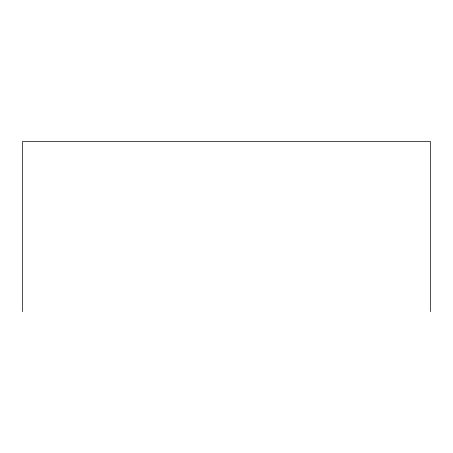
<?xml version="1.0" encoding="UTF-8"?>
<svg xmlns="http://www.w3.org/2000/svg" width="453" height="453" viewBox="0 0 453 453"><rect width="100%" height="100%" fill="white"/><g stroke="black" fill="none" stroke-linecap="round" stroke-linejoin="round"><path stroke-width="0.68" d="M430.35 311.596L430.35 141.404L22.65 141.404L22.65 311.596"/></g></svg>
